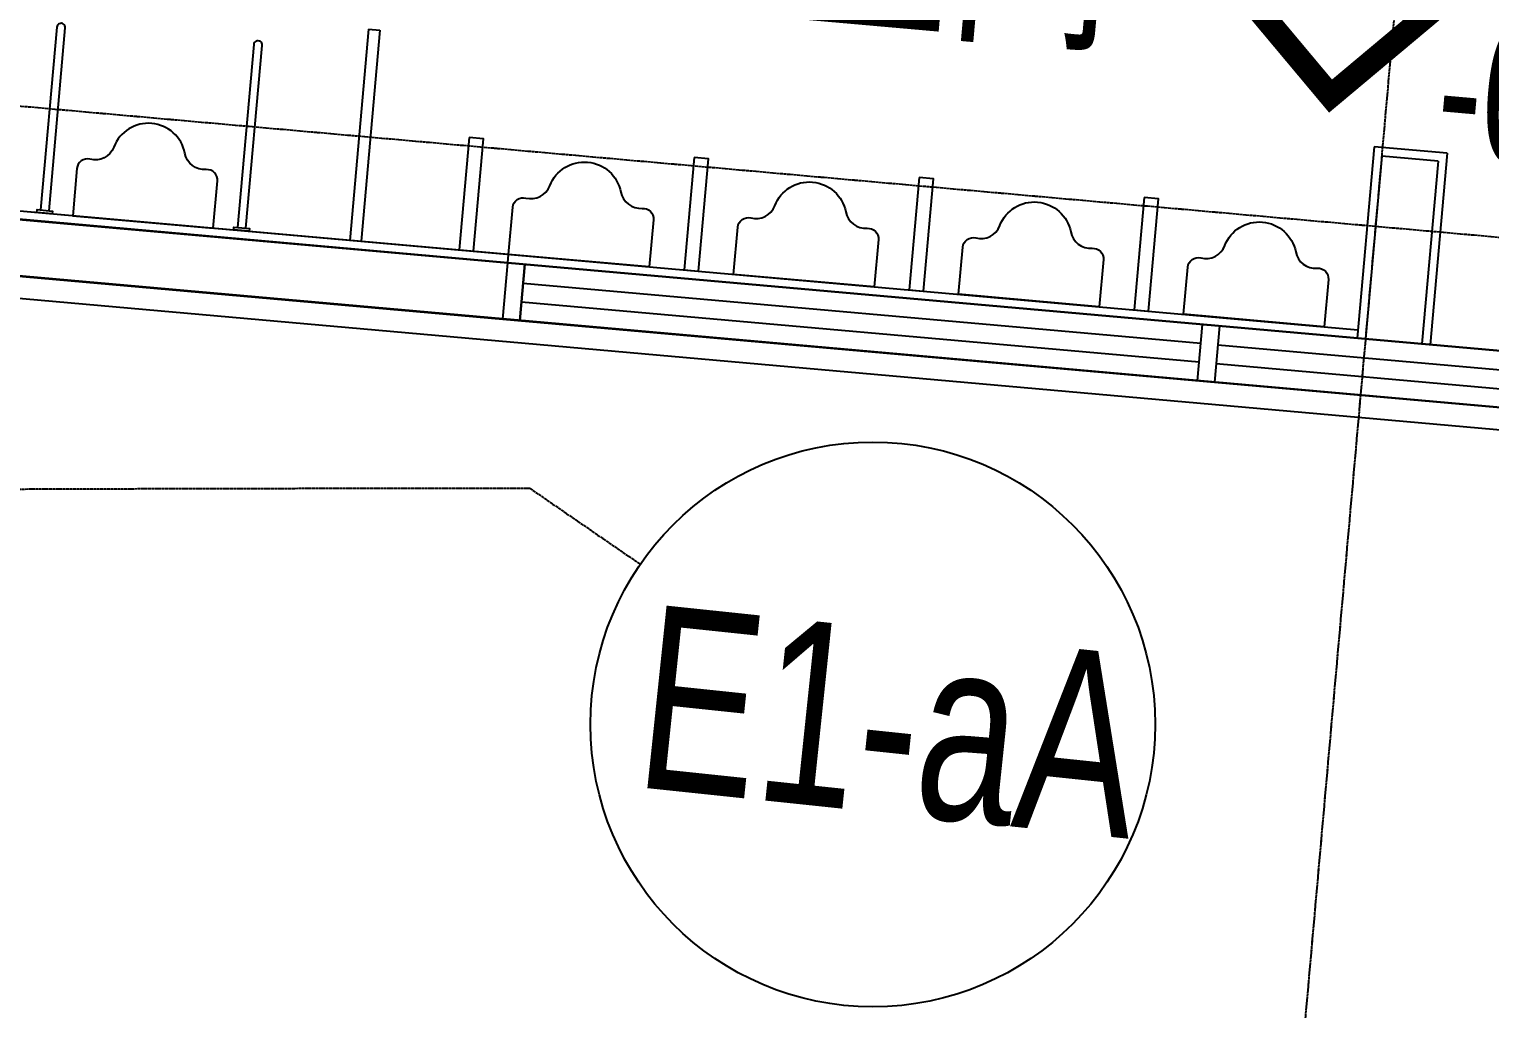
# Model space of a CAD drawing. Header units: millimetres. Extents: x -174040 to 151923, y -227569 to 142020.
# Drawn here: x -66776 to -61603, y 2727 to 6196 of the extents above; entities that cross this region are included whole.
import ezdxf
from ezdxf.enums import TextEntityAlignment as Align

# ---------------------------------------------------------------- set-up
doc = ezdxf.new("R2010")
doc.units = ezdxf.units.MM
doc.header["$LTSCALE"] = 5
doc.linetypes.add('E-RG-1F$0$$0$DOTE', pattern=[2.42, 2, -0.2, 0.02, -0.2])
for name, color, linetype in [('00外装饰面', 21, 'Continuous'), ('A—墙体', 7, 'Continuous'), ('A—文字索引', 40, 'Continuous'), ('A—轴线、尺寸', 1, 'Continuous'), ('A—门窗', 135, 'Continuous'), ('I—平面—卫生间隔断（不到顶）', 48, 'Continuous'), ('I—平面—文字', 40, 'Continuous'), ('I—平面—标高', 40, 'Continuous'), ('I—平面—洁具2', 44, 'Continuous'), ('I—平面—装饰面层线', 192, 'Continuous'), ('轴线100', 1, 'Continuous')]:
    doc.layers.add(name, color=color, linetype=linetype)
for name, color, linetype, lineweight in [('E1-RW-1F$0$A-EQPM', 55, 'Continuous', 5), ('E1-RW-1F$0$A-GLAZ-CWMG', 3, 'Continuous', 5), ('E1-RW-3F$0$A-GLAZ-CWMG', 3, 'Continuous', 5), ('E1-RW-3F$0$A-WALL', 7, 'Continuous', 5)]:
    doc.layers.add(name, color=color, linetype=linetype, lineweight=lineweight)
doc.styles.add('ARIAL', font='arial.ttf')
doc.styles.add('E-RT-1F$0$XD2008', font='xd-hzs.shx', dxfattribs={"width": 0.7, "bigfont": 'xd-hztxt.shx'})
doc.styles.add('XD2008', font='SIMYOU.TTF', dxfattribs={"width": 0.7})
doc.styles.add('幼圆', font='SIMYOU.TTF', dxfattribs={"width": 0.7})
doc.dimstyles.new('200', dxfattribs={"dimscale": 200, "dimtxt": 2.5, "dimasz": 2, "dimexe": 1, "dimexo": 1, "dimgap": 0.8, "dimtad": 1, "dimdec": 0, "dimdsep": 46, "dimtxsty": 'ARIAL', "dimblk1": 'ARCHTICK', "dimblk2": 'ARCHTICK', "dimsah": 1, "dimcen": -0.9, "dimdle": 1, "dimclrd": 256, "dimclre": 256, "dimclrt": 40, "dimaunit": 1, "dimadec": 0, "dimazin": 0, "dimtfac": 0.35, "dimtdec": 0, "dimtix": 1, "dimtmove": 2, "dimatfit": 3, "dimldrblk": 'ARCHTICK', "dimfxl": 0, "dimtvp": 0.8, "dimtolj": 1, "dimtzin": 0, "dimarcsym": 0})

# ---------------------------------------------------------------- blocks, each defined once
blk = doc.blocks.new('_ArchTick')
at = {"color": 0, "linetype": 'ByBlock', "const_width": 0.15}
blk.add_lwpolyline([(-0.5, -0.5), (0.5, 0.5)], dxfattribs=at)
blk = doc.blocks.new('*D249')
at = {"layer": 'A—轴线、尺寸', "linetype": 'ByBlock', "lineweight": -2}
for p, q in [((-68536.2, 2621.4), (-68981.8, -2403.2)), ((3053.2, -8590.5), (-69163.4, -2186.3)), ((3281.9, -3747.5), (2836.4, -8772.1))]:
    blk.add_line(p, q, dxfattribs=at)
at = {"layer": 'Defpoints', "color": 0, "linetype": 'ByBlock'}
for p in [(-68518.6, 2820.6), (-68964.1, -2204), (3299.6, -3548.3)]:
    blk.add_point(p, dxfattribs=at)
at = {"layer": 'A—轴线、尺寸', "linetype": 'ByBlock', "lineweight": -2, "xscale": 400, "yscale": 400, "zscale": 400}
for p, rotation in [((-68964.1, -2204), 174.9322288641356), ((2854, -8572.9), 354.9322288641357)]:
    blk.add_blockref('_ArchTick', p, dxfattribs=dict(at, rotation=rotation))
at = {"layer": 'A—轴线、尺寸', "color": 40, "linetype": 'ByBlock', "insert": (-33018.4, -4974.8), "char_height": 500, "attachment_point": 5, "rotation": 354.9322, "style": 'ARIAL'}
blk.add_mtext('\\A1;72100', dxfattribs=at)
blk = doc.blocks.new('B1-CR-B1$0$URINAL-1')
at = {"layer": 'I—平面—洁具2'}
blk.add_lwpolyline([(500, 0), (0, 0), (0, -167.7, 0.464292), (43.2, -204.2, -0.382572), (123.8, -255.1, 0.336188), (250, -350, 0.336188), (376.2, -255.1, -0.382572), (456.8, -204.2, 0.464292), (500, -167.7)], format="xyb", close=True, dxfattribs=at)
blk = doc.blocks.new('E-RT-1F$0$ECADI-TAG-HGHT（国标）')
at = {"color": 1}
blk.add_line((-2.121, 2.121), (11.768, 2.121), dxfattribs=at)
at = {"color": 1, "const_width": 0.5}
blk.add_lwpolyline([(-2.121, 2.121), (0, 0), (2.121, 2.121)], dxfattribs=at)
at = {"color": 1}
blk.add_point((-1.481, 4.6), dxfattribs=at)
at = {"style": 'E-RT-1F$0$XD2008', "width": 0.7}
blk.add_attdef('FL', text='', height=3, dxfattribs=at).set_placement((-2.689, 2.967), align=Align.RIGHT)
for tag, p in [('F.F.L.', (2.284, 2.967)), ('T.O.S.', (2.284, -1.104))]:
    blk.add_attdef(tag, p, '', height=3, dxfattribs=at)
blk = doc.blocks.new('A$C1C9D1350')
at = {"layer": '轴线100', "linetype": 'E-RG-1F$0$$0$DOTE'}
for p, q in [((-183370.7, -3530.8), (-179831.1, 36390.6)), ((-189358.6, 6625.2), (-108962.1, -504.4))]:
    blk.add_line(p, q, dxfattribs=at)

msp = doc.modelspace()

# ---------------------------------------------------------------- linework, layer by layer
at = {"layer": '00外装饰面', "linetype": 'ByBlock', "ltscale": 5}
msp.add_line((-67246.2, 5281.7), (-38708.4, 2748.9), dxfattribs=at)
at = {"layer": 'A—墙体'}
for p, q in [((-61985.2, 5747.1), (-62042.7, 5099.4, 0)), ((-61985.2, 5747.1), (-62042.7, 5099.4, 0)), ((-61786, 5729.5, 0), (-61985.2, 5747.1)), ((-61786, 5729.5, 0), (-61985.2, 5747.1)), ((-61786, 5729.5, 0), (-61843.3, 5081.6, 0)), ((-61786, 5729.5, 0), (-61843.3, 5081.6, 0)), ((-66923.6, 5532.6), (-65080.8, 5369)), ((-66923.6, 5532.6), (-65080.8, 5369)), ((-66923.5, 5534.1), (-65080.6, 5370.5)), ((-67638.4, 5395.3), (-65098.5, 5169.8)), ((-67638.4, 5395.3), (-65098.5, 5169.8)), ((-67638.3, 5396.8), (-65098.3, 5171.3)), ((-65098.5, 5169.8), (-65080.8, 5369)), ((-65098.5, 5169.8), (-65080.8, 5369)), ((-65038.7, 5164.5), (-65021, 5363.7)), ((-65038.7, 5164.5), (-65021, 5363.7))]:
    msp.add_line(p, q, dxfattribs=at)
at = {"layer": 'A—轴线、尺寸', "linetype": 'E-RG-1F$0$$0$DOTE'}
for p, q in [((-62853.4, -4051), (-62006.6, 5498.9)), ((-65002.1, 4569.8), (-64611.9, 4301.2))]:
    msp.add_line(p, q, dxfattribs=at)
at = {"layer": 'A—轴线、尺寸', "linetype": 'ByBlock'}
msp.add_circle((-63788.1, 3734.4), 1000, dxfattribs=at)
at = {"layer": 'A—轴线、尺寸', "linetype": 'E-RG-1F$0$$0$DOTE'}
msp.add_arc((-65089.5, -484930.2), 489500, 89.989764, 97.876538, dxfattribs=at)
at = {"layer": 'A—门窗'}
for p, q in [((-65080.8, 5369), (-60100.4, 4926.9)), ((-65080.6, 5370.5), (-60100.2, 4928.4)), ((-65080.6, 5370.5), (-60100.2, 4928.4)), ((-65026.9, 5297.3), (-62626.3, 5084.2)), ((-65026.9, 5297.3), (-62626.3, 5084.2)), ((-65032.8, 5230.9), (-62632.2, 5017.8)), ((-65032.8, 5230.9), (-62632.2, 5017.8)), ((-65098.5, 5169.8), (-60118, 4727.7)), ((-65098.5, 5169.8), (-60118, 4727.7)), ((-65098.3, 5171.3), (-60117.9, 4729.2)), ((-62566.6, 5078.9), (-60166, 4865.8)), ((-62566.6, 5078.9), (-60166, 4865.8)), ((-62572.5, 5012.5), (-60171.9, 4799.4)), ((-62572.5, 5012.5), (-60171.9, 4799.4))]:
    msp.add_line(p, q, dxfattribs=at)
for points in [[(-65080.7, 5369), (-65021, 5363.7), (-65038.7, 5164.5), (-65098.5, 5169.8)], [(-62620.4, 5150.6), (-62560.7, 5145.3), (-62578.4, 4946.1), (-62638.1, 4951.4)], [(-62620.4, 5150.6), (-62560.7, 5145.3), (-62578.4, 4946.1), (-62638.1, 4951.4)]]:
    msp.add_lwpolyline(points, close=True, dxfattribs=at)
at = {"layer": 'E1-RW-1F$0$A-EQPM'}
for p, q in [((-64147.2, 5286.2), (-64121.9, 5283.9)), ((-64147.2, 5286.2), (-64121.9, 5283.9)), ((-63450, 5224.3), (-63424.7, 5222)), ((-63450, 5224.3), (-63424.7, 5222)), ((-62752.7, 5162.4), (-62727.4, 5160.1)), ((-62752.7, 5162.4), (-62727.4, 5160.1))]:
    msp.add_line(p, q, dxfattribs=at)
at = {"layer": 'E1-RW-1F$0$A-GLAZ-CWMG'}
for p, q in [((-65080.8, 5369), (-60100.4, 4926.9)), ((-65086.7, 5302.6), (-65086.6, 5302.6)), ((-65086.7, 5302.6), (-65086.6, 5302.6)), ((-65092.6, 5236.2), (-65092.5, 5236.2)), ((-65092.6, 5236.2), (-65092.5, 5236.2))]:
    msp.add_line(p, q, dxfattribs=at)
msp.add_lwpolyline([(-65080.7, 5369), (-65021, 5363.7), (-65038.7, 5164.5), (-65098.5, 5169.8)], close=True, dxfattribs=at)
at = {"layer": 'E1-RW-3F$0$A-GLAZ-CWMG'}
msp.add_line((-65098.3, 5171.3), (-60117.9, 4729.2), dxfattribs=at)
at = {"layer": 'E1-RW-3F$0$A-WALL'}
for p, q in [((-66923.5, 5534.1), (-65080.6, 5370.5)), ((-67638.3, 5396.8), (-65098.3, 5171.3))]:
    msp.add_line(p, q, dxfattribs=at)
at = {"layer": 'I—平面—卫生间隔断（不到顶）', "ltscale": 3}
for p, q in [((-65574.4, 6196.1, 0), (-65640.7, 5448.6, 0)), ((-65534.5, 6192.6, 0), (-65600.9, 5445.1, 0)), ((-65574.4, 6196.1), (-65534.5, 6192.6))]:
    msp.add_line(p, q, dxfattribs=at)
at = {"layer": 'I—平面—卫生间隔断（不到顶）', "ltscale": 3, "elevation": 0}
for points in [[(-65217.4, 5812.8), (-65252.8, 5414.4), (-65202.2, 5409.9), (-65166.8, 5808.3)], [(-64420.5, 5742.1), (-64455.9, 5343.7), (-64405.3, 5339.2), (-64369.9, 5737.6)], [(-63623.7, 5671.4), (-63659, 5272.9), (-63608.4, 5268.4), (-63573.1, 5666.9)], [(-62826.8, 5600.6), (-62862.2, 5202.2), (-62811.6, 5197.7), (-62776.2, 5596.1)]]:
    msp.add_lwpolyline(points, close=True, dxfattribs=at)
at = {"layer": 'I—平面—洁具2', "elevation": 0}
for points in [[(-66705.9, 5553.4), (-66693.4, 5552.3), (-66694.3, 5542.4), (-66749.1, 5547.2), (-66748.2, 5557.2), (-66705.9, 5553.4), (-66648.4, 6200.9, 1.000003), (-66678.3, 6203.5), (-66735.8, 5556.1)], [(-66008.6, 5491.5), (-65996.2, 5490.4), (-65997.1, 5480.5), (-66051.9, 5485.3), (-66051, 5495.3), (-66008.6, 5491.5), (-65951.2, 6139, 1.000003), (-65981, 6141.6), (-66038.5, 5494.2)]]:
    msp.add_lwpolyline(points, format="xyb", dxfattribs=at)
at = {"layer": 'I—平面—装饰面层线'}
for p, q in [((-62012.4, 5779.7, 0), (-62072.6, 5102, 0)), ((-61753.4, 5756.8, 0), (-62012.4, 5779.7, 0)), ((-61753.4, 5756.8, 0), (-61813.4, 5079, 0)), ((-66890.4, 5559.8), (-62069.9, 5131.9, 0)), ((-65080.8, 5369), (-65078.1, 5398.9))]:
    msp.add_line(p, q, dxfattribs=at)
msp.add_lwpolyline([(-58415, 7288.9), (-58408.8, 7358.6), (-59593.9, 7463.9), (-59726.1, 5969.9), (-59985.5, 5992.9), (-59852.9, 7486.8), (-61586.1, 7640.6), (-61652.4, 6893.8), (-61911.4, 6916.7), (-61765.5, 8559.9), (-67084.8, 9031.9), (-67318.1, 6402.4), (-66819.6, 6358.2), (-66890.3, 5560.5), (-65078.1, 5399.7)], dxfattribs=at)

# ---------------------------------------------------------------- block references
at = {"layer": 'I—平面—标高'}
ref = msp.add_blockref('E-RT-1F$0$ECADI-TAG-HGHT（国标）', (-62166.8, 5959.5), dxfattribs=dict(at, xscale=166.6666666664841, yscale=166.6666666664841, zscale=166.6666666664841, rotation=354.9467070263355))
ref.add_attrib('F.F.L.', '-0.015', (-61733.2, 6417.7), dxfattribs={"layer": '0', "height": 500, "rotation": 354.9467, "style": '幼圆', "width": 0.7})
ref.add_attrib('T.O.S.', '-0.100', (-61803.9, 5742.6), dxfattribs={"layer": '0', "height": 500, "rotation": 354.9467, "style": '幼圆', "width": 0.7})
at = {"layer": 'I—平面—洁具2', "rotation": 174.9276790672924}
msp.add_blockref('B1-CR-B1$0$URINAL-1', (-66124.1, 5491.7, 0), dxfattribs=at)
at = {"layer": 'I—平面—洁具2', "xscale": -1, "rotation": 174.9267724867361}
for p in [(-65078.1, 5398.9, 0), (-64281.2, 5328.2, 0), (-63484.3, 5257.4, 0), (-62687.5, 5186.7, 0)]:
    msp.add_blockref('B1-CR-B1$0$URINAL-1', p, dxfattribs=at)
at = {"layer": '轴线100'}
msp.add_blockref('A$C1C9D1350', (120517.4, -520.6), dxfattribs=at)

# ---------------------------------------------------------------- texts
at = {"layer": 'A—文字索引', "style": 'ARIAL', "width": 0.7}
msp.add_text('E1-aA', height=650, rotation=354, dxfattribs=at).set_placement((-63726.1, 3745), align=Align.MIDDLE_CENTER)
at = {"layer": 'I—平面—文字', "linetype": 'ByBlock', "style": 'XD2008', "width": 0.7}
msp.add_text('男卫生间', height=600, rotation=354.9478, dxfattribs=at).set_placement((-65234.3, 6375.6, 0))

# ---------------------------------------------------------------- dimensions: what is measured, and where the dimension line sits
at = {"layer": 'A—轴线、尺寸', "linetype": 'ByBlock'}
dim = msp.add_linear_dim(base=(-68964.1, -2204), p1=(3299.6, -3548.3), p2=(-68518.6, 2820.6), angle=354.9322, dimstyle='200', dxfattribs=at)
dim.commit()
dim.dimension.update_dxf_attribs({"geometry": '*D249', "text_midpoint": (-33018.4, -4974.8)})

doc.saveas('drawing.dxf')
